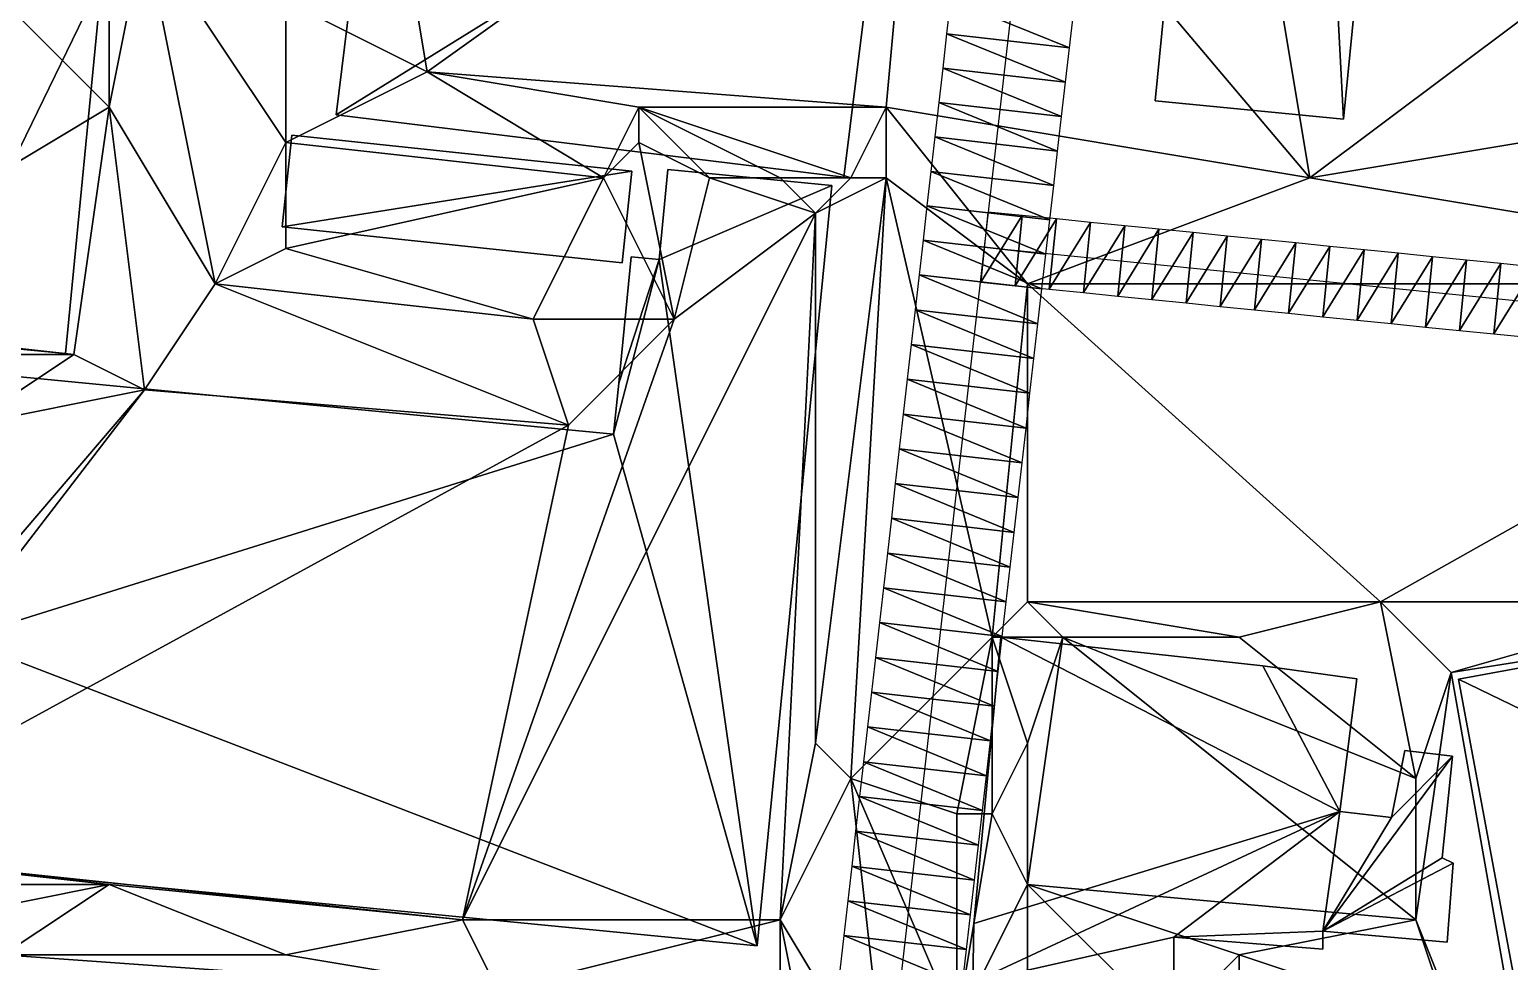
# Model space of a CAD drawing. Header units: metres. Extents: x -1103 to 901, y -902 to 905.
# Drawn here: x -716.5 to -632.7, y 407.6 to 460.4 of the extents above; entities that cross this region are included whole.
import ezdxf

# ---------------------------------------------------------------- set-up
doc = ezdxf.new("R2010")
doc.units = ezdxf.units.M
for name, color, linetype in [('OSM_BUILDING_FOOTPRINTS', 7, 'CONTINUOUS'), ('OSM_BUILDING_ROOFS', 1, 'CONTINUOUS'), ('OSM_BUILDING_WALLS', 8, 'CONTINUOUS'), ('OSM_ROAD_AXES', 2, 'CONTINUOUS'), ('OSM_ROAD_SURFACE', 9, 'CONTINUOUS'), ('OSM_TERRAIN', 3, 'CONTINUOUS')]:
    doc.layers.add(name, color=color, linetype=linetype)

msp = doc.modelspace()

# ---------------------------------------------------------------- linework, layer by layer
at = {"layer": 'OSM_BUILDING_FOOTPRINTS'}
for points in [[(-652.772, 456.356, 13.535), (-645.831, 526.67, 13.535), (-641.52, 526.249, 13.535), (-641.487, 526.614, 13.535), (-637.894, 526.272, 13.535), (-635.23, 526.006, 13.535), (-635.65, 521.66, 13.535), (-634.7, 521.571, 13.535), (-635.75, 510.944, 13.535), (-636.7, 511.032, 13.535), (-640.337, 474.206, 13.535), (-639.253, 474.095, 13.535), (-640.37, 462.715, 13.535), (-641.364, 462.815, 13.535), (-642.105, 455.317, 13.535), (-652.772, 456.356, 13.535)], [(-734.405, 483.439, 12.812), (-718.277, 481.902, 12.812), (-720.012, 463.964, 12.812), (-712.429, 463.245, 12.812), (-714.474, 442.056, 12.812), (-722.367, 442.808, 12.812), (-722.466, 441.758, 12.812), (-733.498, 442.808, 12.812), (-733.144, 446.535, 12.812), (-737.919, 446.988, 12.812), (-734.405, 483.439, 12.812)], [(-696.302, 478.662, 12.853), (-667.529, 475.145, 12.853), (-670.392, 452.043, 12.853), (-699.154, 455.56, 12.853), (-696.932, 473.519, 12.853), (-696.302, 478.662, 12.853)], [(-701.663, 454.42, 13.634), (-682.396, 452.375, 13.634), (-682.96, 447.188, 13.634), (-702.216, 449.234, 13.634), (-701.663, 454.42, 13.634)], [(-680.362, 452.463, 12.098), (-671.077, 451.557, 12.098), (-675.299, 408.526, 12.098), (-730.214, 413.856, 12.098), (-728.943, 426.717, 12.098), (-720.509, 425.899, 12.098), (-719.028, 440.928, 12.098), (-683.435, 437.478, 12.098), (-683.148, 440.376, 12.098), (-682.451, 447.531, 12.098), (-680.86, 447.376, 12.098), (-680.362, 452.463, 12.098)], [(-630.376, 395.587, 15.862), (-635.583, 423.622, 15.862), (-597.348, 430.634, 15.862), (-592.141, 402.599, 15.862), (-630.376, 395.587, 15.862)]]:
    msp.add_polyline3d(points, close=True, dxfattribs=at)
msp.add_polyline3d([(-663.096, 406.436, 13.197), (-663.04, 409.776, 13.197), (-661.515, 425.999, 13.197), (-646.659, 424.363, 13.197), (-641.342, 423.633, 13.197), (-642.303, 416.124, 13.197), (-639.374, 415.792, 13.197), (-638.634, 419.585, 13.197), (-635.925, 419.254, 13.197), (-636.511, 413.492, 13.197), (-635.892, 413.193, 13.197), (-636.224, 408.726, 13.197), (-643.265, 409.345, 13.197), (-643.265, 408.338, 13.197), (-651.71, 409.013, 13.197), (-651.71, 405.806, 13.197)], dxfattribs=at)
at = {"layer": 'OSM_BUILDING_ROOFS'}
for points in [[(-645.831, 526.67, 31.535), (-652.772, 456.356, 31.535), (-642.105, 455.317, 31.535)], [(-645.831, 526.67, 31.535), (-642.105, 455.317, 31.535), (-641.364, 462.815, 31.535)], [(-667.529, 475.145, 18.053), (-696.932, 473.519, 18.053), (-699.154, 455.56, 18.053)], [(-667.529, 475.145, 18.053), (-699.154, 455.56, 18.053), (-670.392, 452.043, 18.053)], [(-722.367, 442.808, 21.212), (-712.429, 463.245, 21.212), (-720.012, 463.964, 21.212)], [(-722.367, 442.808, 21.212), (-714.474, 442.056, 21.212), (-712.429, 463.245, 21.212)], [(-682.396, 452.375, 18.834), (-701.663, 454.42, 18.834), (-702.216, 449.234, 18.834)], [(-682.396, 452.375, 18.834), (-702.216, 449.234, 18.834), (-682.96, 447.188, 18.834)], [(-671.077, 451.557, 17.298), (-680.362, 452.463, 17.298), (-680.86, 447.376, 17.298)], [(-675.299, 408.526, 17.298), (-671.077, 451.557, 17.298), (-680.86, 447.376, 17.298)], [(-680.86, 447.376, 17.298), (-683.148, 440.376, 17.298), (-683.435, 437.478, 17.298)], [(-675.299, 408.526, 17.298), (-680.86, 447.376, 17.298), (-683.435, 437.478, 17.298)], [(-680.86, 447.376, 17.298), (-682.451, 447.531, 17.298), (-683.148, 440.376, 17.298)], [(-683.435, 437.478, 17.298), (-719.028, 440.928, 17.298), (-720.509, 425.899, 17.298)], [(-675.299, 408.526, 17.298), (-683.435, 437.478, 17.298), (-720.509, 425.899, 17.298)], [(-635.583, 423.622, 53.062), (-592.141, 402.599, 53.062), (-597.348, 430.634, 53.062)], [(-720.509, 425.899, 17.298), (-730.214, 413.856, 17.298), (-675.299, 408.526, 17.298)], [(-642.303, 416.124, 34.397), (-661.515, 425.999, 34.397), (-663.04, 409.776, 34.397)], [(-642.303, 416.124, 34.397), (-646.659, 424.363, 34.397), (-661.515, 425.999, 34.397)], [(-642.303, 416.124, 34.397), (-641.342, 423.633, 34.397), (-646.659, 424.363, 34.397)], [(-635.583, 423.622, 53.062), (-630.376, 395.587, 53.062), (-592.141, 402.599, 53.062)], [(-643.265, 409.345, 34.397), (-636.511, 413.492, 34.397), (-635.925, 419.254, 34.397)], [(-643.265, 409.345, 34.397), (-635.925, 419.254, 34.397), (-639.374, 415.792, 34.397)], [(-635.925, 419.254, 34.397), (-638.634, 419.585, 34.397), (-639.374, 415.792, 34.397)], [(-642.303, 416.124, 34.397), (-663.04, 409.776, 34.397), (-663.096, 406.436, 34.397)], [(-651.71, 409.013, 34.397), (-642.303, 416.124, 34.397), (-663.096, 406.436, 34.397)], [(-651.71, 409.013, 34.397), (-643.265, 409.345, 34.397), (-642.303, 416.124, 34.397)], [(-643.265, 409.345, 34.397), (-639.374, 415.792, 34.397), (-642.303, 416.124, 34.397)], [(-643.265, 409.345, 34.397), (-635.892, 413.193, 34.397), (-636.511, 413.492, 34.397)], [(-643.265, 409.345, 34.397), (-636.224, 408.726, 34.397), (-635.892, 413.193, 34.397)], [(-663.096, 406.436, 34.397), (-651.71, 405.806, 34.397), (-651.71, 409.013, 34.397)], [(-651.71, 409.013, 34.397), (-643.265, 408.338, 34.397), (-643.265, 409.345, 34.397)]]:
    msp.add_3dface(points, dxfattribs=at)
at = {"layer": 'OSM_BUILDING_WALLS'}
for points in [[(-645.831, 526.67, 13.535), (-652.772, 456.356, 13.535), (-652.772, 456.356, 31.535)], [(-645.831, 526.67, 13.535), (-652.772, 456.356, 31.535), (-645.831, 526.67, 31.535)], [(-670.392, 452.043, 12.853), (-667.529, 475.145, 12.853), (-667.529, 475.145, 18.053)], [(-670.392, 452.043, 12.853), (-667.529, 475.145, 18.053), (-670.392, 452.043, 18.053)], [(-696.932, 473.519, 12.853), (-699.154, 455.56, 12.853), (-699.154, 455.56, 18.053)], [(-696.932, 473.519, 12.853), (-699.154, 455.56, 18.053), (-696.932, 473.519, 18.053)], [(-714.474, 442.056, 12.812), (-712.429, 463.245, 12.812), (-712.429, 463.245, 21.212)], [(-714.474, 442.056, 12.812), (-712.429, 463.245, 21.212), (-714.474, 442.056, 21.212)], [(-642.105, 455.317, 13.535), (-641.364, 462.815, 13.535), (-641.364, 462.815, 31.535)], [(-642.105, 455.317, 13.535), (-641.364, 462.815, 31.535), (-642.105, 455.317, 31.535)], [(-652.772, 456.356, 13.535), (-642.105, 455.317, 13.535), (-642.105, 455.317, 31.535)], [(-652.772, 456.356, 13.535), (-642.105, 455.317, 31.535), (-652.772, 456.356, 31.535)], [(-699.154, 455.56, 12.853), (-670.392, 452.043, 12.853), (-670.392, 452.043, 18.053)], [(-699.154, 455.56, 12.853), (-670.392, 452.043, 18.053), (-699.154, 455.56, 18.053)], [(-701.663, 454.42, 13.634), (-702.216, 449.234, 13.634), (-702.216, 449.234, 18.834)], [(-701.663, 454.42, 13.634), (-702.216, 449.234, 18.834), (-701.663, 454.42, 18.834)], [(-682.396, 452.375, 13.634), (-701.663, 454.42, 13.634), (-701.663, 454.42, 18.834)], [(-682.396, 452.375, 13.634), (-701.663, 454.42, 18.834), (-682.396, 452.375, 18.834)], [(-682.96, 447.188, 13.634), (-682.396, 452.375, 13.634), (-682.396, 452.375, 18.834)], [(-682.96, 447.188, 13.634), (-682.396, 452.375, 18.834), (-682.96, 447.188, 18.834)], [(-680.362, 452.463, 12.098), (-680.86, 447.376, 12.098), (-680.86, 447.376, 17.298)], [(-680.362, 452.463, 12.098), (-680.86, 447.376, 17.298), (-680.362, 452.463, 17.298)], [(-671.077, 451.557, 12.098), (-680.362, 452.463, 12.098), (-680.362, 452.463, 17.298)], [(-671.077, 451.557, 12.098), (-680.362, 452.463, 17.298), (-671.077, 451.557, 17.298)], [(-675.299, 408.526, 12.098), (-671.077, 451.557, 12.098), (-671.077, 451.557, 17.298)], [(-675.299, 408.526, 12.098), (-671.077, 451.557, 17.298), (-675.299, 408.526, 17.298)], [(-702.216, 449.234, 13.634), (-682.96, 447.188, 13.634), (-682.96, 447.188, 18.834)], [(-702.216, 449.234, 13.634), (-682.96, 447.188, 18.834), (-702.216, 449.234, 18.834)], [(-682.451, 447.531, 12.098), (-683.148, 440.376, 12.098), (-683.148, 440.376, 17.298)], [(-682.451, 447.531, 12.098), (-683.148, 440.376, 17.298), (-682.451, 447.531, 17.298)], [(-680.86, 447.376, 12.098), (-682.451, 447.531, 12.098), (-682.451, 447.531, 17.298)], [(-680.86, 447.376, 12.098), (-682.451, 447.531, 17.298), (-680.86, 447.376, 17.298)], [(-722.367, 442.808, 12.812), (-714.474, 442.056, 12.812), (-714.474, 442.056, 21.212)], [(-722.367, 442.808, 12.812), (-714.474, 442.056, 21.212), (-722.367, 442.808, 21.212)], [(-683.435, 437.478, 12.098), (-719.028, 440.928, 12.098), (-719.028, 440.928, 17.298)], [(-683.435, 437.478, 12.098), (-719.028, 440.928, 17.298), (-683.435, 437.478, 17.298)], [(-683.148, 440.376, 12.098), (-683.435, 437.478, 12.098), (-683.435, 437.478, 17.298)], [(-683.148, 440.376, 12.098), (-683.435, 437.478, 17.298), (-683.148, 440.376, 17.298)], [(-597.348, 430.634, 15.862), (-635.583, 423.622, 15.862), (-635.583, 423.622, 53.062)], [(-597.348, 430.634, 15.862), (-635.583, 423.622, 53.062), (-597.348, 430.634, 53.062)], [(-661.515, 425.999, 13.197), (-663.04, 409.776, 13.197), (-663.04, 409.776, 34.397)], [(-661.515, 425.999, 13.197), (-663.04, 409.776, 34.397), (-661.515, 425.999, 34.397)], [(-646.659, 424.363, 13.197), (-661.515, 425.999, 13.197), (-661.515, 425.999, 34.397)], [(-646.659, 424.363, 13.197), (-661.515, 425.999, 34.397), (-646.659, 424.363, 34.397)], [(-641.342, 423.633, 13.197), (-646.659, 424.363, 13.197), (-646.659, 424.363, 34.397)], [(-641.342, 423.633, 13.197), (-646.659, 424.363, 34.397), (-641.342, 423.633, 34.397)], [(-642.303, 416.124, 13.197), (-641.342, 423.633, 13.197), (-641.342, 423.633, 34.397)], [(-642.303, 416.124, 13.197), (-641.342, 423.633, 34.397), (-642.303, 416.124, 34.397)], [(-635.583, 423.622, 15.862), (-630.376, 395.587, 15.862), (-630.376, 395.587, 53.062)], [(-635.583, 423.622, 15.862), (-630.376, 395.587, 53.062), (-635.583, 423.622, 53.062)], [(-638.634, 419.585, 13.197), (-639.374, 415.792, 13.197), (-639.374, 415.792, 34.397)], [(-638.634, 419.585, 13.197), (-639.374, 415.792, 34.397), (-638.634, 419.585, 34.397)], [(-635.925, 419.254, 13.197), (-638.634, 419.585, 13.197), (-638.634, 419.585, 34.397)], [(-635.925, 419.254, 13.197), (-638.634, 419.585, 34.397), (-635.925, 419.254, 34.397)], [(-636.511, 413.492, 13.197), (-635.925, 419.254, 13.197), (-635.925, 419.254, 34.397)], [(-636.511, 413.492, 13.197), (-635.925, 419.254, 34.397), (-636.511, 413.492, 34.397)], [(-639.374, 415.792, 13.197), (-642.303, 416.124, 13.197), (-642.303, 416.124, 34.397)], [(-639.374, 415.792, 13.197), (-642.303, 416.124, 34.397), (-639.374, 415.792, 34.397)], [(-730.214, 413.856, 12.098), (-675.299, 408.526, 12.098), (-675.299, 408.526, 17.298)], [(-730.214, 413.856, 12.098), (-675.299, 408.526, 17.298), (-730.214, 413.856, 17.298)], [(-635.892, 413.193, 13.197), (-636.511, 413.492, 13.197), (-636.511, 413.492, 34.397)], [(-635.892, 413.193, 13.197), (-636.511, 413.492, 34.397), (-635.892, 413.193, 34.397)], [(-636.224, 408.726, 13.197), (-635.892, 413.193, 13.197), (-635.892, 413.193, 34.397)], [(-636.224, 408.726, 13.197), (-635.892, 413.193, 34.397), (-636.224, 408.726, 34.397)], [(-663.04, 409.776, 13.197), (-663.096, 406.436, 13.197), (-663.096, 406.436, 34.397)], [(-663.04, 409.776, 13.197), (-663.096, 406.436, 34.397), (-663.04, 409.776, 34.397)], [(-651.71, 409.013, 13.197), (-643.265, 408.338, 13.197), (-643.265, 408.338, 34.397)], [(-651.71, 409.013, 13.197), (-643.265, 408.338, 34.397), (-651.71, 409.013, 34.397)], [(-651.71, 405.806, 13.197), (-651.71, 409.013, 13.197), (-651.71, 409.013, 34.397)], [(-651.71, 405.806, 13.197), (-651.71, 409.013, 34.397), (-651.71, 405.806, 34.397)], [(-643.265, 408.338, 13.197), (-643.265, 409.345, 13.197), (-643.265, 409.345, 34.397)], [(-643.265, 408.338, 13.197), (-643.265, 409.345, 34.397), (-643.265, 408.338, 34.397)], [(-643.265, 409.345, 13.197), (-636.224, 408.726, 13.197), (-636.224, 408.726, 34.397)], [(-643.265, 409.345, 13.197), (-636.224, 408.726, 34.397), (-643.265, 409.345, 34.397)]]:
    msp.add_3dface(points, dxfattribs=at)
at = {"layer": 'OSM_ROAD_AXES'}
for points in [[(-667.373, 404.766, 15.29), (-662.433, 448.073, 16.129), (-657.537, 490.905, 16.972)], [(-662.433, 448.073, 16.129), (-604.345, 442.235, 18.905)]]:
    msp.add_polyline3d(points, dxfattribs=at)
at = {"layer": 'OSM_ROAD_SURFACE'}
for points in [[(-657.62, 459.357, 16.946), (-664.352, 462.099, 16.905), (-664.575, 460.152, 16.884)], [(-657.62, 459.357, 16.946), (-657.398, 461.304, 16.967), (-664.352, 462.099, 16.905)], [(-657.843, 457.41, 16.925), (-664.575, 460.152, 16.884), (-664.797, 458.205, 16.863)], [(-657.843, 457.41, 16.925), (-657.62, 459.357, 16.946), (-664.575, 460.152, 16.884)], [(-658.065, 455.463, 16.904), (-664.797, 458.205, 16.863), (-665.02, 456.258, 16.842)], [(-658.065, 455.463, 16.904), (-657.843, 457.41, 16.925), (-664.797, 458.205, 16.863)], [(-658.288, 453.516, 16.815), (-665.02, 456.258, 16.842), (-665.243, 454.311, 16.725)], [(-658.288, 453.516, 16.815), (-658.065, 455.463, 16.904), (-665.02, 456.258, 16.842)], [(-658.51, 451.569, 16.638), (-665.243, 454.311, 16.725), (-665.465, 452.364, 16.519)], [(-658.51, 451.569, 16.638), (-658.288, 453.516, 16.815), (-665.243, 454.311, 16.725)], [(-658.733, 449.622, 16.462), (-665.465, 452.364, 16.519), (-665.688, 450.417, 16.203)], [(-658.733, 449.622, 16.462), (-658.51, 451.569, 16.638), (-665.465, 452.364, 16.519)], [(-658.955, 447.676, 16.285), (-665.688, 450.417, 16.203), (-665.91, 448.47, 16.148)], [(-658.955, 447.676, 16.285), (-658.733, 449.622, 16.462), (-665.688, 450.417, 16.203)], [(-662.633, 446.083, 16.11), (-660.297, 449.868, 16.447), (-662.233, 450.063, 16.42)], [(-662.633, 446.083, 16.11), (-660.697, 445.888, 16.11), (-660.297, 449.868, 16.447)], [(-660.697, 445.888, 16.11), (-658.36, 449.674, 16.475), (-660.297, 449.868, 16.447)], [(-660.697, 445.888, 16.11), (-658.76, 445.694, 16.18), (-658.36, 449.674, 16.475)], [(-658.76, 445.694, 16.18), (-656.424, 449.479, 16.502), (-658.36, 449.674, 16.475)], [(-658.76, 445.694, 16.18), (-656.824, 445.499, 16.285), (-656.424, 449.479, 16.502)], [(-656.824, 445.499, 16.285), (-654.488, 449.285, 16.53), (-656.424, 449.479, 16.502)], [(-656.824, 445.499, 16.285), (-654.888, 445.305, 16.39), (-654.488, 449.285, 16.53)], [(-654.888, 445.305, 16.39), (-652.552, 449.09, 16.558), (-654.488, 449.285, 16.53)], [(-659.18, 445.708, 16.157), (-665.91, 448.47, 16.148), (-666.135, 446.501, 16.113)], [(-659.18, 445.708, 16.157), (-658.955, 447.676, 16.285), (-665.91, 448.47, 16.148)], [(-654.888, 445.305, 16.39), (-652.952, 445.11, 16.494), (-652.552, 449.09, 16.558)], [(-652.952, 445.11, 16.494), (-650.615, 448.895, 16.637), (-652.552, 449.09, 16.558)], [(-652.952, 445.11, 16.494), (-651.015, 444.915, 16.599), (-650.615, 448.895, 16.637)], [(-651.015, 444.915, 16.599), (-648.679, 448.701, 16.74), (-650.615, 448.895, 16.637)], [(-651.015, 444.915, 16.599), (-649.079, 444.721, 16.704), (-648.679, 448.701, 16.74)], [(-649.079, 444.721, 16.704), (-646.743, 448.506, 16.844), (-648.679, 448.701, 16.74)], [(-649.079, 444.721, 16.704), (-647.143, 444.526, 16.809), (-646.743, 448.506, 16.844)], [(-647.143, 444.526, 16.809), (-644.806, 448.312, 16.948), (-646.743, 448.506, 16.844)], [(-647.143, 444.526, 16.809), (-645.207, 444.332, 16.914), (-644.806, 448.312, 16.948)], [(-645.207, 444.332, 16.914), (-642.87, 448.117, 17.051), (-644.806, 448.312, 16.948)], [(-645.207, 444.332, 16.914), (-643.27, 444.137, 17.018), (-642.87, 448.117, 17.051)], [(-643.27, 444.137, 17.018), (-640.934, 447.922, 17.155), (-642.87, 448.117, 17.051)], [(-643.27, 444.137, 17.018), (-641.334, 443.942, 17.123), (-640.934, 447.922, 17.155)], [(-641.334, 443.942, 17.123), (-638.998, 447.728, 17.259), (-640.934, 447.922, 17.155)], [(-641.334, 443.942, 17.123), (-639.398, 443.748, 17.228), (-638.998, 447.728, 17.259)], [(-639.398, 443.748, 17.228), (-637.061, 447.533, 17.362), (-638.998, 447.728, 17.259)], [(-639.398, 443.748, 17.228), (-637.461, 443.553, 17.333), (-637.061, 447.533, 17.362)], [(-637.461, 443.553, 17.333), (-635.125, 447.338, 17.466), (-637.061, 447.533, 17.362)], [(-637.461, 443.553, 17.333), (-635.525, 443.358, 17.438), (-635.125, 447.338, 17.466)], [(-635.525, 443.358, 17.438), (-633.189, 447.144, 17.569), (-635.125, 447.338, 17.466)], [(-635.525, 443.358, 17.438), (-633.589, 443.164, 17.542), (-633.189, 447.144, 17.569)], [(-633.589, 443.164, 17.542), (-631.253, 446.949, 17.673), (-633.189, 447.144, 17.569)], [(-633.589, 443.164, 17.542), (-631.653, 442.969, 17.647), (-631.253, 446.949, 17.673)], [(-659.405, 443.739, 16.148), (-666.135, 446.501, 16.113), (-666.359, 444.533, 16.075)], [(-659.405, 443.739, 16.148), (-659.18, 445.708, 16.157), (-666.135, 446.501, 16.113)], [(-659.629, 441.771, 16.138), (-666.359, 444.533, 16.075), (-666.584, 442.564, 16.024)], [(-659.629, 441.771, 16.138), (-659.405, 443.739, 16.148), (-666.359, 444.533, 16.075)], [(-659.854, 439.802, 16.129), (-666.584, 442.564, 16.024), (-666.809, 440.596, 15.973)], [(-659.854, 439.802, 16.129), (-659.629, 441.771, 16.138), (-666.584, 442.564, 16.024)], [(-660.078, 437.834, 16.109), (-666.809, 440.596, 15.973), (-667.033, 438.627, 15.922)], [(-660.078, 437.834, 16.109), (-659.854, 439.802, 16.129), (-666.809, 440.596, 15.973)], [(-660.303, 435.865, 16.068), (-667.033, 438.627, 15.922), (-667.258, 436.659, 15.87)], [(-660.303, 435.865, 16.068), (-660.078, 437.834, 16.109), (-667.033, 438.627, 15.922)], [(-660.527, 433.897, 16.027), (-667.258, 436.659, 15.87), (-667.482, 434.69, 15.819)], [(-660.527, 433.897, 16.027), (-660.303, 435.865, 16.068), (-667.258, 436.659, 15.87)], [(-660.752, 431.928, 15.987), (-667.482, 434.69, 15.819), (-667.707, 432.722, 15.768)], [(-660.752, 431.928, 15.987), (-660.527, 433.897, 16.027), (-667.482, 434.69, 15.819)], [(-660.977, 429.96, 15.946), (-667.707, 432.722, 15.768), (-667.931, 430.753, 15.717)], [(-660.977, 429.96, 15.946), (-660.752, 431.928, 15.987), (-667.707, 432.722, 15.768)], [(-661.201, 427.991, 15.905), (-667.931, 430.753, 15.717), (-668.156, 428.785, 15.665)], [(-661.201, 427.991, 15.905), (-660.977, 429.96, 15.946), (-667.931, 430.753, 15.717)], [(-661.426, 426.023, 15.928), (-668.156, 428.785, 15.665), (-668.381, 426.816, 15.614)], [(-661.426, 426.023, 15.928), (-661.201, 427.991, 15.905), (-668.156, 428.785, 15.665)], [(-661.65, 424.054, 15.907), (-668.381, 426.816, 15.614), (-668.605, 424.848, 15.563)], [(-661.65, 424.054, 15.907), (-661.426, 426.023, 15.928), (-668.381, 426.816, 15.614)], [(-661.875, 422.086, 15.805), (-668.605, 424.848, 15.563), (-668.83, 422.879, 15.511)], [(-661.875, 422.086, 15.805), (-661.65, 424.054, 15.907), (-668.605, 424.848, 15.563)], [(-662.099, 420.117, 15.729), (-668.83, 422.879, 15.511), (-669.054, 420.911, 15.46)], [(-662.099, 420.117, 15.729), (-661.875, 422.086, 15.805), (-668.83, 422.879, 15.511)], [(-662.324, 418.149, 15.685), (-669.054, 420.911, 15.46), (-669.279, 418.942, 15.409)], [(-662.324, 418.149, 15.685), (-662.099, 420.117, 15.729), (-669.054, 420.911, 15.46)], [(-662.549, 416.18, 15.642), (-669.279, 418.942, 15.409), (-669.503, 416.974, 15.359)], [(-662.549, 416.18, 15.642), (-662.324, 418.149, 15.685), (-669.279, 418.942, 15.409)], [(-662.773, 414.212, 15.578), (-669.503, 416.974, 15.359), (-669.728, 415.005, 15.361)], [(-662.773, 414.212, 15.578), (-662.549, 416.18, 15.642), (-669.503, 416.974, 15.359)], [(-662.998, 412.243, 15.511), (-669.728, 415.005, 15.361), (-669.953, 413.037, 15.278)], [(-662.998, 412.243, 15.511), (-662.773, 414.212, 15.578), (-669.728, 415.005, 15.361)], [(-663.222, 410.275, 15.445), (-669.953, 413.037, 15.278), (-670.177, 411.068, 15.196)], [(-663.222, 410.275, 15.445), (-662.998, 412.243, 15.511), (-669.953, 413.037, 15.278)], [(-663.447, 408.306, 15.379), (-670.177, 411.068, 15.196), (-670.402, 409.1, 15.113)], [(-663.447, 408.306, 15.379), (-663.222, 410.275, 15.445), (-670.177, 411.068, 15.196)], [(-663.671, 406.338, 15.313), (-670.402, 409.1, 15.113), (-670.626, 407.131, 15.031)], [(-663.671, 406.338, 15.313), (-663.447, 408.306, 15.379), (-670.402, 409.1, 15.113)]]:
    msp.add_3dface(points, dxfattribs=at)
at = {"layer": 'OSM_TERRAIN'}
for points in [[(-644, 452, 16.962), (-652, 500, 16.958), (-666, 478, 16.993)], [(-644, 452, 16.962), (-628, 464, 17.06), (-652, 500, 16.958)], [(-702, 462, 16.739), (-694, 458, 16.961), (-698, 482, 16.888)], [(-694, 458, 16.961), (-666, 478, 16.993), (-698, 482, 16.888)], [(-668, 456, 16.76), (-666, 478, 16.993), (-694, 458, 16.961)], [(-644, 452, 16.962), (-666, 478, 16.993), (-668, 456, 16.76)], [(-706, 446, 15.047), (-710, 466, 16.691), (-712, 456, 15.601)], [(-712, 456, 15.601), (-710, 466, 16.691), (-712, 464, 15.774)], [(-706, 446, 15.047), (-702, 454, 15.898), (-710, 466, 16.691)], [(-702, 454, 15.898), (-702, 462, 16.739), (-710, 466, 16.691)], [(-712, 456, 15.601), (-720, 464, 15.545), (-732, 444, 15.544)], [(-720, 464, 15.545), (-712, 456, 15.601), (-712, 464, 15.774)], [(-644, 452, 16.962), (-620, 456, 17.648), (-628, 464, 17.06)], [(-702, 454, 15.898), (-694, 458, 16.961), (-702, 462, 16.739)], [(-684, 452, 15.887), (-694, 458, 16.961), (-702, 454, 15.898)], [(-684, 452, 15.887), (-682, 456, 16.809), (-694, 458, 16.961)], [(-682, 456, 16.809), (-668, 456, 16.76), (-694, 458, 16.961)], [(-732, 444, 15.544), (-714, 442, 15.426), (-712, 456, 15.601)], [(-714, 442, 15.426), (-710, 440, 14.485), (-712, 456, 15.601)], [(-712, 456, 15.601), (-710, 440, 14.485), (-706, 446, 15.047)], [(-684, 452, 15.887), (-682, 454, 15.882), (-682, 456, 16.809)], [(-678, 452, 14.485), (-682, 456, 16.809), (-682, 454, 15.882)], [(-678, 452, 14.485), (-674, 452, 14.58), (-682, 456, 16.809)], [(-674, 452, 14.58), (-670, 452, 15.188), (-682, 456, 16.809)], [(-670, 452, 15.188), (-668, 456, 16.76), (-682, 456, 16.809)], [(-670, 452, 15.188), (-668, 452, 16.158), (-668, 456, 16.76)], [(-668, 452, 16.158), (-660, 446, 16.063), (-668, 456, 16.76)], [(-660, 446, 16.063), (-644, 452, 16.962), (-668, 456, 16.76)], [(-608, 446, 18.876), (-620, 456, 17.648), (-644, 452, 16.962)], [(-702, 448, 15.698), (-702, 454, 15.898), (-706, 446, 15.047)], [(-702, 448, 15.698), (-684, 452, 15.887), (-702, 454, 15.898)], [(-684, 452, 15.887), (-680, 444, 14.485), (-682, 454, 15.882)], [(-682, 454, 15.882), (-680, 444, 14.485), (-678, 452, 14.485)], [(-688, 444, 15.514), (-684, 452, 15.887), (-702, 448, 15.698)], [(-688, 444, 15.514), (-680, 444, 14.485), (-684, 452, 15.887)], [(-680, 444, 14.485), (-672, 450, 14.485), (-678, 452, 14.485)], [(-678, 452, 14.485), (-672, 450, 14.485), (-674, 452, 14.58)], [(-672, 450, 14.485), (-670, 452, 15.188), (-674, 452, 14.58)], [(-670, 418, 15.319), (-668, 452, 16.158), (-672, 420, 14.69)], [(-672, 420, 14.69), (-668, 452, 16.158), (-672, 450, 14.485)], [(-672, 450, 14.485), (-668, 452, 16.158), (-670, 452, 15.188)], [(-670, 418, 15.319), (-662, 426, 15.704), (-668, 452, 16.158)], [(-662, 426, 15.704), (-660, 446, 16.063), (-668, 452, 16.158)], [(-608, 446, 18.876), (-644, 452, 16.962), (-660, 446, 16.063)], [(-692, 410, 14.449), (-674, 410, 14.396), (-672, 450, 14.485)], [(-692, 410, 14.449), (-672, 450, 14.485), (-680, 444, 14.485)], [(-672, 420, 14.69), (-672, 450, 14.485), (-674, 410, 14.396)], [(-706, 446, 15.047), (-688, 444, 15.514), (-702, 448, 15.698)], [(-686, 438, 14.522), (-706, 446, 15.047), (-710, 440, 14.485)], [(-686, 438, 14.522), (-688, 444, 15.514), (-706, 446, 15.047)], [(-660, 428, 16.087), (-660, 446, 16.063), (-662, 426, 15.704)], [(-660, 428, 16.087), (-640, 428, 17.151), (-660, 446, 16.063)], [(-640, 428, 17.151), (-608, 446, 18.876), (-660, 446, 16.063)], [(-640, 428, 17.151), (-622, 428, 18.032), (-608, 446, 18.876)], [(-732, 442, 15.29), (-714, 442, 15.426), (-732, 444, 15.544)], [(-686, 438, 14.522), (-692, 410, 14.449), (-680, 444, 14.485)], [(-686, 438, 14.522), (-680, 444, 14.485), (-688, 444, 15.514)], [(-720, 438, 14.428), (-714, 442, 15.426), (-732, 442, 15.29)], [(-720, 438, 14.428), (-710, 440, 14.485), (-714, 442, 15.426)], [(-730, 414, 14.485), (-710, 440, 14.485), (-722, 426, 14.485)], [(-730, 414, 14.485), (-686, 438, 14.522), (-710, 440, 14.485)], [(-722, 426, 14.485), (-710, 440, 14.485), (-720, 438, 14.428)], [(-730, 414, 14.485), (-692, 410, 14.449), (-686, 438, 14.522)], [(-630, 390, 17.863), (-598, 430, 17.979), (-636, 424, 17.891)], [(-636, 424, 17.891), (-598, 430, 17.979), (-622, 428, 18.032)], [(-662, 426, 15.704), (-658, 426, 16.937), (-660, 428, 16.087)], [(-658, 426, 16.937), (-648, 426, 16.907), (-660, 428, 16.087)], [(-648, 426, 16.907), (-640, 428, 17.151), (-660, 428, 16.087)], [(-648, 426, 16.907), (-638, 418, 17.164), (-640, 428, 17.151)], [(-638, 418, 17.164), (-636, 424, 17.891), (-640, 428, 17.151)], [(-636, 424, 17.891), (-622, 428, 18.032), (-640, 428, 17.151)], [(-664, 416, 15.32), (-662, 426, 15.704), (-670, 418, 15.319)], [(-662, 416, 15.694), (-662, 426, 15.704), (-664, 416, 15.32)], [(-662, 416, 15.694), (-660, 420, 16.585), (-662, 426, 15.704)], [(-660, 420, 16.585), (-658, 426, 16.937), (-662, 426, 15.704)], [(-660, 420, 16.585), (-660, 412, 17.021), (-658, 426, 16.937)], [(-660, 412, 17.021), (-638, 410, 17.021), (-658, 426, 16.937)], [(-638, 410, 17.021), (-638, 418, 17.164), (-658, 426, 16.937)], [(-658, 426, 16.937), (-638, 418, 17.164), (-648, 426, 16.907)], [(-630, 390, 17.863), (-636, 424, 17.891), (-638, 410, 17.021)], [(-638, 410, 17.021), (-636, 424, 17.891), (-638, 418, 17.164)], [(-674, 410, 14.396), (-670, 418, 15.319), (-672, 420, 14.69)], [(-660, 412, 17.021), (-660, 420, 16.585), (-662, 416, 15.694)], [(-668, 400, 15.337), (-670, 418, 15.319), (-674, 410, 14.396)], [(-668, 400, 15.337), (-664, 404, 15.173), (-670, 418, 15.319)], [(-664, 404, 15.173), (-664, 416, 15.32), (-670, 418, 15.319)], [(-664, 404, 15.173), (-660, 412, 17.021), (-662, 416, 15.694)], [(-664, 404, 15.173), (-662, 416, 15.694), (-664, 416, 15.32)], [(-728, 412, 13.56), (-712, 412, 14.444), (-730, 414, 14.485)], [(-712, 412, 14.444), (-692, 410, 14.449), (-730, 414, 14.485)], [(-722, 410, 12.702), (-712, 412, 14.444), (-728, 412, 13.56)], [(-718, 408, 12.117), (-712, 412, 14.444), (-722, 410, 12.702)], [(-718, 408, 12.117), (-702, 408, 13.292), (-712, 412, 14.444)], [(-702, 408, 13.292), (-692, 410, 14.449), (-712, 412, 14.444)], [(-660, 404, 17.021), (-660, 412, 17.021), (-664, 404, 15.173)], [(-660, 404, 17.021), (-652, 404, 17.021), (-660, 412, 17.021)], [(-660, 412, 17.021), (-652, 404, 17.021), (-648, 408, 16.932)], [(-648, 408, 16.932), (-638, 410, 17.021), (-660, 412, 17.021)], [(-690, 406, 13.573), (-692, 410, 14.449), (-702, 408, 13.292)], [(-690, 406, 13.573), (-674, 410, 14.396), (-692, 410, 14.449)], [(-690, 406, 13.573), (-674, 406, 13.902), (-674, 410, 14.396)], [(-674, 406, 13.902), (-672, 400, 14.967), (-674, 410, 14.396)], [(-672, 400, 14.967), (-668, 400, 15.337), (-674, 410, 14.396)], [(-636, 404, 17.367), (-638, 410, 17.021), (-648, 408, 16.932)], [(-636, 404, 17.367), (-630, 390, 17.863), (-638, 410, 17.021)], [(-718, 400, 12.063), (-690, 406, 13.573), (-718, 408, 12.117)], [(-690, 406, 13.573), (-702, 408, 13.292), (-718, 408, 12.117)], [(-652, 404, 17.021), (-648, 406, 16.71), (-648, 408, 16.932)], [(-648, 406, 16.71), (-636, 404, 17.367), (-648, 408, 16.932)]]:
    msp.add_3dface(points, dxfattribs=at)

doc.saveas('drawing.dxf')
